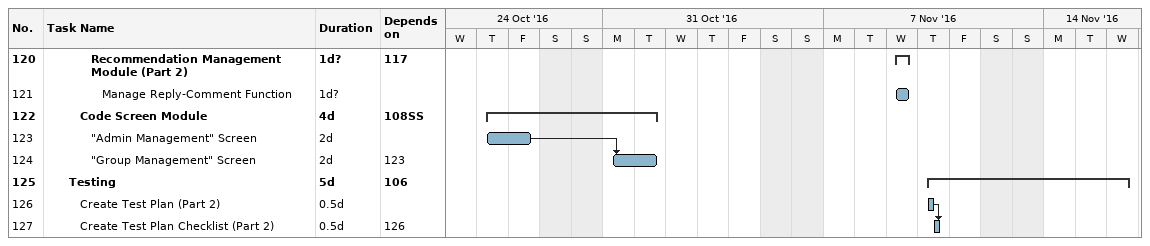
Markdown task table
| ID | Level | Task | Duration | Start | Finish | Predecessors |
|---|---|---|---|---|---|---|
| 120 | 5 | **Recommendation Management Module (Part 2)** | 1d? | 2016-11-09 | 2016-11-09 | 117 |
| 121 | 6 | Manage Reply-Comment Function | 1d? | 2016-11-09 | 2016-11-09 |  |
| 122 | 4 | **Code Screen Module** | 4d | 2016-10-27 | 2016-11-01 | 108SS |
| 123 | 5 | "Admin Management" Screen | 2d | 2016-10-27 | 2016-10-28 |  |
| 124 | 5 | "Group Management" Screen | 2d | 2016-10-31 | 2016-11-01 | 123 |
| 125 | 3 | **Testing** | 5d | 2016-11-10 | 2016-11-16 | 106 |
| 126 | 4 | Create Test Plan (Part 2) | 0.5d | 2016-11-10 | 2016-11-10 |  |
| 127 | 4 | Create Test Plan Checklist (Part 2) | 0.5d | 2016-11-10 | 2016-11-10 | 126 |
